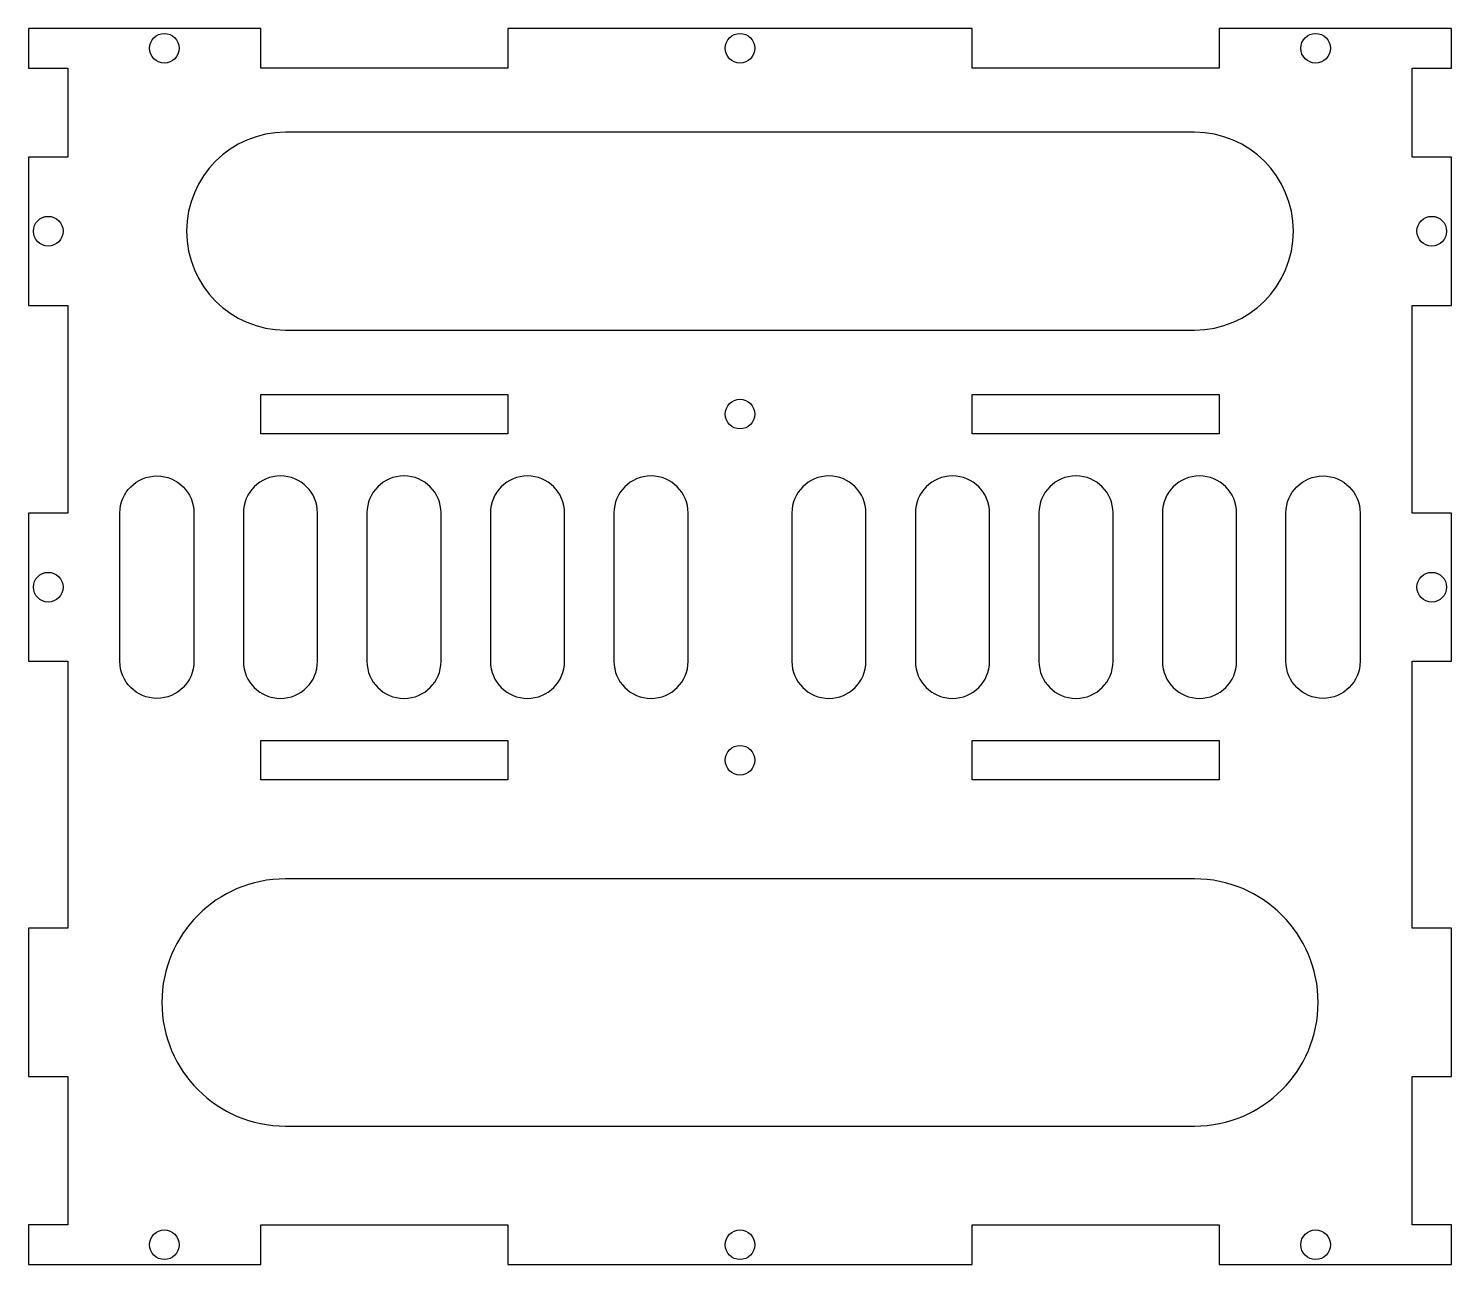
# Model space of a CAD drawing. Header units: millimetres. Extents: x -123 to 21, y -61 to 65.
import ezdxf

# ---------------------------------------------------------------- set-up
doc = ezdxf.new("R2010")
doc.units = ezdxf.units.MM
doc.layers.get('0').update_dxf_attribs({"linetype": 'CONTINUOUS'})

msp = doc.modelspace()

# ---------------------------------------------------------------- linework, layer by layer
for points in [[(-118.98, 15.5), (-122.98, 15.5), (-122.98, 0.5), (-118.98, 0.5), (-118.98, -26.5), (-122.98, -26.5), (-122.98, -41.5), (-118.98, -41.5), (-118.98, -56.5), (-122.98, -56.5), (-122.98, -60.5), (-99.48, -60.5), (-99.48, -56.5), (-74.48, -56.5), (-74.48, -60.5), (-27.48, -60.5), (-27.48, -56.5), (-2.48, -56.5), (-2.48, -60.5), (21.02, -60.5), (21.02, -56.5), (17.02, -56.5), (17.02, -41.5), (21.02, -41.5), (21.02, -26.5), (17.02, -26.5), (17.02, 0.5), (21.02, 0.5), (21.02, 15.5), (17.02, 15.5), (17.02, 36.5), (21.02, 36.5), (21.02, 51.5), (17.02, 51.5), (17.02, 60.5), (21.02, 60.5), (21.02, 64.5), (-2.48, 64.5), (-2.48, 60.5), (-27.48, 60.5), (-27.48, 64.5), (-74.48, 64.5), (-74.48, 60.5), (-99.48, 60.5), (-99.48, 64.5), (-122.98, 64.5), (-122.98, 60.5), (-118.98, 60.5), (-118.98, 51.5), (-122.98, 51.5), (-122.98, 36.5), (-118.98, 36.5)], [(-74.48, 27.5), (-74.48, 23.5), (-99.48, 23.5), (-99.48, 27.5)], [(-2.48, 27.5), (-2.48, 23.5), (-27.48, 23.5), (-27.48, 27.5)], [(-99.48, -11.5), (-99.48, -7.5), (-74.48, -7.5), (-74.48, -11.5)], [(-27.48, -11.5), (-27.48, -7.5), (-2.48, -7.5), (-2.48, -11.5)]]:
    msp.add_lwpolyline(points, close=True)
for points in [[(-4.98, 34, 1), (-4.98, 54), (-96.98, 54, 1), (-96.98, 34)], [(-106.23, 15.5), (-106.23, 0.5, -1), (-113.73, 0.5), (-113.73, 15.5, -1)], [(-101.23, 0.5, 1), (-93.73, 0.5), (-93.73, 15.5, 1), (-101.23, 15.5)], [(-88.73, 0.5, 1), (-81.23, 0.5), (-81.23, 15.5, 1), (-88.73, 15.5)], [(-76.23, 0.5, 1), (-68.73, 0.5), (-68.73, 15.5, 1), (-76.23, 15.5)], [(-63.73, 0.5, 1), (-56.23, 0.5), (-56.23, 15.5, 1), (-63.73, 15.5)], [(-45.73, 0.5, 1), (-38.23, 0.5), (-38.23, 15.5, 1), (-45.73, 15.5)], [(-33.23, 0.5, 1), (-25.73, 0.5), (-25.73, 15.5, 1), (-33.23, 15.5)], [(-20.73, 0.5, 1), (-13.23, 0.5), (-13.23, 15.5, 1), (-20.73, 15.5)], [(-8.23, 0.5, 1), (-0.73, 0.5), (-0.73, 15.5, 1), (-8.23, 15.5)], [(4.27, 0.5), (4.27, 15.5, -1), (11.77, 15.5), (11.77, 0.5, -1)], [(-4.98, -46.5, 1), (-4.98, -21.5), (-96.98, -21.5, 1), (-96.98, -46.5)]]:
    msp.add_lwpolyline(points, format="xyb", close=True)
for centre in [(-109.23, 62.5), (-50.98, 62.5), (7.27, 62.5), (-120.98, 44), (19.02, 44), (-50.98, 25.5), (-120.98, 8), (19.02, 8), (-50.98, -9.5), (-109.23, -58.5), (-50.98, -58.5), (7.27, -58.5)]:
    msp.add_circle(centre, 1.5)

doc.saveas('drawing.dxf')
